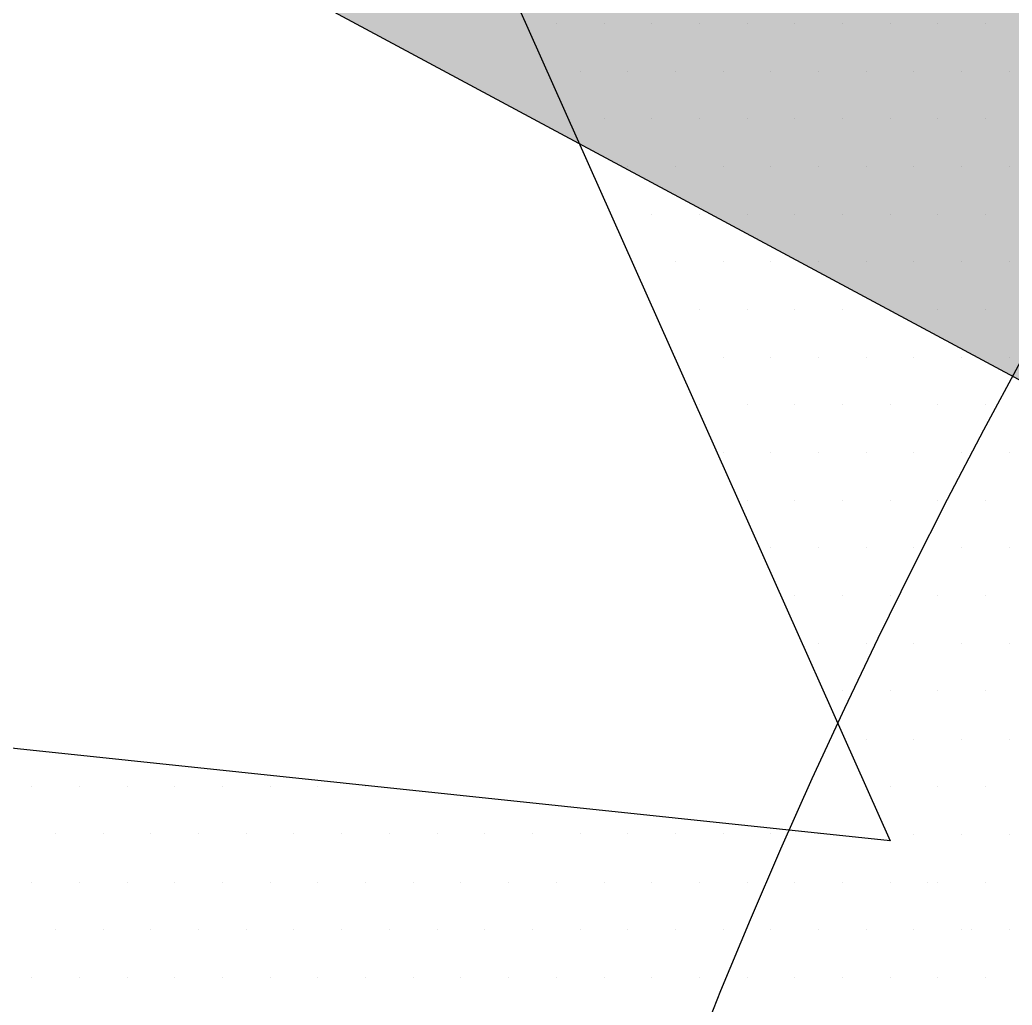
# Model space of a CAD drawing. Header units: metres. Extents: x 9606 to 9900, y 4805 to 4952.
# Drawn here: x 9862.6355 to 9863.0173, y 4853.1892 to 4853.5683 of the extents above; entities that cross this region are included whole.
import ezdxf

# ---------------------------------------------------------------- set-up
doc = ezdxf.new("R2010")
doc.units = ezdxf.units.M
doc.header["$LTSCALE"] = 2
doc.linetypes.add('CACHEX2', pattern=[0.75, 0.5, -0.25])
for name, color, linetype in [('CARTOUCHE', 7, 'Continuous'), ('LOGO', 4, 'Continuous'), ('rosace', 7, 'Continuous')]:
    doc.layers.add(name, color=color, linetype=linetype)

# ---------------------------------------------------------------- blocks, each defined once
blk = doc.blocks.new('A$C715108E3')
at = {"layer": 'LOGO', "color": 131}
for p, q in [((-19.5277, -8.2855), (-19.5277, -8.2855)), ((-19.469, -8.2855), (-19.469, -8.2855)), ((-19.377, -8.2855), (-19.377, -8.2855)), ((-19.2852, -8.2855), (-19.2852, -8.2855)), ((-19.1941, -8.2855), (-19.1941, -8.2855)), ((-19.1019, -8.2855), (-19.1019, -8.2855)), ((-19.0101, -8.2855), (-19.0101, -8.2855)), ((-18.9188, -8.2855), (-18.9188, -8.2855)), ((-18.8268, -8.2855), (-18.8268, -8.2855)), ((-18.7349, -8.2855), (-18.7349, -8.2855)), ((-18.6431, -8.2855), (-18.6431, -8.2855)), ((-19.487, -8.3777), (-19.487, -8.3777)), ((-19.4228, -8.3777), (-19.4228, -8.3777)), ((-19.3313, -8.3777), (-19.3313, -8.3777)), ((-19.2395, -8.3777), (-19.2395, -8.3777)), ((-19.1476, -8.3777), (-19.1476, -8.3777)), ((-19.0562, -8.3777), (-19.0562, -8.3777)), ((-18.9643, -8.3777), (-18.9643, -8.3777)), ((-18.8723, -8.3777), (-18.8723, -8.3777)), ((-18.7812, -8.3777), (-18.7812, -8.3777)), ((-18.689, -8.3777), (-18.689, -8.3777)), ((-18.5974, -8.3777), (-18.5974, -8.3777)), ((-19.4464, -8.4692), (-19.4464, -8.4692)), ((-19.377, -8.4692), (-19.377, -8.4692)), ((-19.2852, -8.4692), (-19.2852, -8.4692)), ((-19.1941, -8.4692), (-19.1941, -8.4692)), ((-19.1019, -8.4692), (-19.1019, -8.4692)), ((-19.0101, -8.4692), (-19.0101, -8.4692)), ((-18.9188, -8.4692), (-18.9188, -8.4692)), ((-18.8268, -8.4692), (-18.8268, -8.4692)), ((-18.7349, -8.4692), (-18.7349, -8.4692)), ((-18.6431, -8.4692), (-18.6431, -8.4692)), ((-19.4055, -8.5607), (-19.4055, -8.5607)), ((-19.3313, -8.5607), (-19.3313, -8.5607)), ((-19.2395, -8.5607), (-19.2395, -8.5607)), ((-19.1476, -8.5607), (-19.1476, -8.5607)), ((-19.0562, -8.5607), (-19.0562, -8.5607)), ((-18.9643, -8.5607), (-18.9643, -8.5607)), ((-18.8723, -8.5607), (-18.8723, -8.5607)), ((-18.7812, -8.5607), (-18.7812, -8.5607)), ((-18.689, -8.5607), (-18.689, -8.5607)), ((-18.5974, -8.5607), (-18.5974, -8.5607)), ((-19.3639, -8.6529), (-19.3639, -8.6529)), ((-19.2852, -8.6529), (-19.2852, -8.6529)), ((-19.1941, -8.6529), (-19.1941, -8.6529)), ((-19.1019, -8.6529), (-19.1019, -8.6529)), ((-19.0101, -8.6529), (-19.0101, -8.6529)), ((-18.9188, -8.6529), (-18.9188, -8.6529)), ((-18.8268, -8.6529), (-18.8268, -8.6529)), ((-18.7349, -8.6529), (-18.7349, -8.6529)), ((-18.6431, -8.6529), (-18.6431, -8.6529)), ((-19.3231, -8.7445), (-19.3231, -8.7445)), ((-19.2395, -8.7445), (-19.2395, -8.7445)), ((-19.1476, -8.7445), (-19.1476, -8.7445)), ((-19.0562, -8.7445), (-19.0562, -8.7445)), ((-18.9643, -8.7445), (-18.9643, -8.7445)), ((-18.8723, -8.7445), (-18.8723, -8.7445)), ((-18.7812, -8.7445), (-18.7812, -8.7445)), ((-18.689, -8.7445), (-18.689, -8.7445)), ((-18.5974, -8.7445), (-18.5974, -8.7445)), ((-19.2826, -8.8356), (-19.2826, -8.8356)), ((-19.1941, -8.8356), (-19.1941, -8.8356)), ((-19.1019, -8.8356), (-19.1019, -8.8356)), ((-19.0101, -8.8356), (-19.0101, -8.8356)), ((-18.9188, -8.8356), (-18.9188, -8.8356)), ((-18.8268, -8.8356), (-18.8268, -8.8356)), ((-18.7349, -8.8356), (-18.7349, -8.8356)), ((-18.6431, -8.8356), (-18.6431, -8.8356)), ((-19.2417, -8.9282), (-19.2417, -8.9282)), ((-19.2395, -8.9282), (-19.2395, -8.9282)), ((-19.1476, -8.9282), (-19.1476, -8.9282)), ((-19.0562, -8.9282), (-19.0562, -8.9282)), ((-18.9643, -8.9282), (-18.9643, -8.9282)), ((-18.8723, -8.9282), (-18.8723, -8.9282)), ((-18.7812, -8.9282), (-18.7812, -8.9282)), ((-18.689, -8.9282), (-18.689, -8.9282)), ((-18.5974, -8.9282), (-18.5974, -8.9282)), ((-19.2009, -9.0196), (-19.2009, -9.0196)), ((-19.1941, -9.0196), (-19.1941, -9.0196)), ((-19.1019, -9.0196), (-19.1019, -9.0196)), ((-19.0101, -9.0196), (-19.0101, -9.0196)), ((-18.9188, -9.0196), (-18.9188, -9.0196)), ((-18.8268, -9.0196), (-18.8268, -9.0196)), ((-18.7349, -9.0196), (-18.7349, -9.0196)), ((-18.6431, -9.0196), (-18.6431, -9.0196)), ((-19.1596, -9.1109), (-19.1596, -9.1109)), ((-19.1476, -9.1109), (-19.1476, -9.1109)), ((-19.0562, -9.1109), (-19.0562, -9.1109)), ((-18.9643, -9.1109), (-18.9643, -9.1109)), ((-18.8723, -9.1109), (-18.8723, -9.1109)), ((-18.7812, -9.1109), (-18.7812, -9.1109)), ((-18.689, -9.1109), (-18.689, -9.1109)), ((-18.5974, -9.1109), (-18.5974, -9.1109)), ((-19.1188, -9.2033), (-19.1188, -9.2033)), ((-19.1019, -9.2033), (-19.1019, -9.2033)), ((-19.0101, -9.2033), (-19.0101, -9.2033)), ((-18.9188, -9.2033), (-18.9188, -9.2033)), ((-18.8268, -9.2033), (-18.8268, -9.2033)), ((-18.7349, -9.2033), (-18.7349, -9.2033)), ((-18.6431, -9.2033), (-18.6431, -9.2033)), ((-19.0781, -9.2946), (-19.0781, -9.2946)), ((-19.0562, -9.2946), (-19.0562, -9.2946)), ((-18.9643, -9.2946), (-18.9643, -9.2946)), ((-18.8723, -9.2946), (-18.8723, -9.2946)), ((-18.7812, -9.2946), (-18.7812, -9.2946)), ((-18.689, -9.2946), (-18.689, -9.2946)), ((-18.5974, -9.2946), (-18.5974, -9.2946)), ((-19.0374, -9.387), (-19.0374, -9.387)), ((-19.0101, -9.387), (-19.0101, -9.387)), ((-18.9188, -9.387), (-18.9188, -9.387)), ((-18.8268, -9.387), (-18.8268, -9.387)), ((-18.7349, -9.387), (-18.7349, -9.387)), ((-18.6431, -9.387), (-18.6431, -9.387)), ((-18.9966, -9.4786), (-18.9966, -9.4786)), ((-18.9643, -9.4786), (-18.9643, -9.4786)), ((-18.8723, -9.4786), (-18.8723, -9.4786)), ((-18.7812, -9.4786), (-18.7812, -9.4786)), ((-18.689, -9.4786), (-18.689, -9.4786)), ((-18.5974, -9.4786), (-18.5974, -9.4786)), ((-18.9553, -9.5697), (-18.9553, -9.5697)), ((-18.9188, -9.5697), (-18.9188, -9.5697)), ((-18.8268, -9.5697), (-18.8268, -9.5697)), ((-18.7349, -9.5697), (-18.7349, -9.5697)), ((-18.6431, -9.5697), (-18.6431, -9.5697)), ((-18.9145, -9.6623), (-18.9145, -9.6623)), ((-18.8723, -9.6623), (-18.8723, -9.6623)), ((-18.7812, -9.6623), (-18.7812, -9.6623)), ((-18.689, -9.6623), (-18.689, -9.6623)), ((-18.5974, -9.6623), (-18.5974, -9.6623)), ((-20.4779, -9.7535), (-20.4779, -9.7535)), ((-20.3864, -9.7535), (-20.3864, -9.7535)), ((-20.2946, -9.7535), (-20.2946, -9.7535)), ((-20.2026, -9.7535), (-20.2026, -9.7535)), ((-20.1113, -9.7535), (-20.1113, -9.7535)), ((-20.0195, -9.7535), (-20.0195, -9.7535)), ((-19.9275, -9.7535), (-19.9275, -9.7535)), ((-19.8354, -9.7535), (-19.8354, -9.7535)), ((-18.8736, -9.7535), (-18.8736, -9.7535)), ((-18.8268, -9.7535), (-18.8268, -9.7535)), ((-18.7349, -9.7535), (-18.7349, -9.7535)), ((-18.6431, -9.7535), (-18.6431, -9.7535)), ((-20.4322, -9.8448), (-20.4322, -9.8448)), ((-20.3403, -9.8448), (-20.3403, -9.8448)), ((-20.2487, -9.8448), (-20.2487, -9.8448)), ((-20.157, -9.8448), (-20.157, -9.8448)), ((-20.065, -9.8448), (-20.065, -9.8448)), ((-19.9737, -9.8448), (-19.9737, -9.8448)), ((-19.8817, -9.8448), (-19.8817, -9.8448)), ((-19.7897, -9.8448), (-19.7897, -9.8448)), ((-19.6979, -9.8448), (-19.6979, -9.8448)), ((-19.6068, -9.8448), (-19.6068, -9.8448)), ((-19.5146, -9.8448), (-19.5146, -9.8448)), ((-19.4228, -9.8448), (-19.4228, -9.8448)), ((-19.3317, -9.8448), (-19.3317, -9.8448)), ((-19.2397, -9.8448), (-19.2397, -9.8448)), ((-19.1476, -9.8448), (-19.1476, -9.8448)), ((-19.0564, -9.8448), (-19.0564, -9.8448)), ((-18.9643, -9.8448), (-18.9643, -9.8448)), ((-18.8328, -9.8452), (-18.8328, -9.8452)), ((-18.7812, -9.8452), (-18.7812, -9.8452)), ((-18.689, -9.8452), (-18.689, -9.8452)), ((-18.5974, -9.8452), (-18.5974, -9.8452)), ((-20.4779, -9.9374), (-20.4779, -9.9374)), ((-20.3864, -9.9374), (-20.3864, -9.9374)), ((-20.2946, -9.9374), (-20.2946, -9.9374)), ((-20.2026, -9.9374), (-20.2026, -9.9374)), ((-20.1113, -9.9374), (-20.1113, -9.9374)), ((-20.0195, -9.9374), (-20.0195, -9.9374)), ((-19.9275, -9.9374), (-19.9275, -9.9374)), ((-19.8354, -9.9374), (-19.8354, -9.9374)), ((-19.7444, -9.9374), (-19.7444, -9.9374)), ((-19.6525, -9.9374), (-19.6525, -9.9374)), ((-19.5605, -9.9374), (-19.5605, -9.9374)), ((-19.4689, -9.9374), (-19.4689, -9.9374)), ((-19.377, -9.9374), (-19.377, -9.9374)), ((-19.2852, -9.9374), (-19.2852, -9.9374)), ((-19.1939, -9.9374), (-19.1939, -9.9374)), ((-19.1019, -9.9374), (-19.1019, -9.9374)), ((-19.0099, -9.9374), (-19.0099, -9.9374)), ((-18.9186, -9.9374), (-18.9186, -9.9374)), ((-18.8268, -9.9374), (-18.8268, -9.9374)), ((-18.7544, -9.9374), (-18.7544, -9.9374)), ((-18.7349, -9.9374), (-18.7349, -9.9374)), ((-18.6431, -9.9374), (-18.6431, -9.9374)), ((-20.4322, -10.0289), (-20.4322, -10.0289)), ((-20.3403, -10.0289), (-20.3403, -10.0289)), ((-20.2487, -10.0289), (-20.2487, -10.0289)), ((-20.157, -10.0289), (-20.157, -10.0289)), ((-20.065, -10.0289), (-20.065, -10.0289)), ((-19.9737, -10.0289), (-19.9737, -10.0289)), ((-19.8817, -10.0289), (-19.8817, -10.0289)), ((-19.7897, -10.0289), (-19.7897, -10.0289)), ((-19.6979, -10.0289), (-19.6979, -10.0289)), ((-19.6068, -10.0289), (-19.6068, -10.0289)), ((-19.5146, -10.0289), (-19.5146, -10.0289)), ((-19.4228, -10.0289), (-19.4228, -10.0289)), ((-19.3317, -10.0289), (-19.3317, -10.0289)), ((-19.2397, -10.0289), (-19.2397, -10.0289)), ((-19.1476, -10.0289), (-19.1476, -10.0289)), ((-19.0564, -10.0289), (-19.0564, -10.0289)), ((-18.9643, -10.0289), (-18.9643, -10.0289)), ((-18.8725, -10.0289), (-18.8725, -10.0289)), ((-18.7811, -10.0289), (-18.7811, -10.0289)), ((-18.689, -10.0289), (-18.689, -10.0289)), ((-18.6707, -10.0289), (-18.6707, -10.0289)), ((-18.5974, -10.0289), (-18.5974, -10.0289)), ((-20.4779, -10.1201), (-20.4779, -10.1201)), ((-20.3864, -10.1201), (-20.3864, -10.1201)), ((-20.2946, -10.1201), (-20.2946, -10.1201)), ((-20.2026, -10.1201), (-20.2026, -10.1201)), ((-20.1113, -10.1201), (-20.1113, -10.1201)), ((-20.0195, -10.1201), (-20.0195, -10.1201)), ((-19.9275, -10.1201), (-19.9275, -10.1201)), ((-19.8354, -10.1201), (-19.8354, -10.1201)), ((-19.7444, -10.1201), (-19.7444, -10.1201)), ((-19.6525, -10.1201), (-19.6525, -10.1201)), ((-19.5605, -10.1201), (-19.5605, -10.1201)), ((-19.4689, -10.1201), (-19.4689, -10.1201)), ((-19.377, -10.1201), (-19.377, -10.1201)), ((-19.2852, -10.1201), (-19.2852, -10.1201)), ((-19.1939, -10.1201), (-19.1939, -10.1201)), ((-19.1019, -10.1201), (-19.1019, -10.1201)), ((-19.0099, -10.1201), (-19.0099, -10.1201)), ((-18.9186, -10.1201), (-18.9186, -10.1201)), ((-18.8268, -10.1201), (-18.8268, -10.1201)), ((-18.7349, -10.1201), (-18.7349, -10.1201)), ((-18.6429, -10.1201), (-18.6429, -10.1201))]:
    blk.add_line(p, q, dxfattribs=at)
blk.add_lwpolyline([(-13.4372, -9.6448), (-17.1584, -8.2441), (-18.0286, -7.9298), (-18.0526, -7.5674), (-19.5918, -4.1428), (-19.9715, -4.6917), (-20.3358, -5.3705), (-20.5244, -6.0493), (-18.8268, -9.8581), (-21.759, -9.5491), (-21.8471, -10.1027), (-21.9097, -10.8565), (-21.9352, -11.1957), (-19.0429, -11.5482), (-21.5982, -15.1374)], dxfattribs=at)
blk = doc.blocks.new('A$C581E6685')
at = {"layer": 'rosace'}
blk.add_hatch(color=32, dxfattribs=at).paths.add_polyline_path([(-39.8519, 24.2064), (-42.1559, 23.0023), (-56.2481, 30.5655)])
at = {"layer": 'rosace', "color": 32}
blk.add_lwpolyline([(-39.8519, 24.2064), (-42.1559, 23.0023), (-56.2481, 30.5655)], close=True, dxfattribs=at)
at = {"layer": 'rosace', "color": 32, "linetype": 'CACHEX2', "ltscale": 1.5}
blk.add_ellipse((-38.0538, 23.8138), major_axis=(-19.0311, -3.534), ratio=0.590567, dxfattribs=at)
at = {"layer": 'rosace', "color": 32}
blk.add_ellipse((-37.6144, 23.8499), major_axis=(-13.5768, -4.2839), ratio=0.791971, dxfattribs=at)
at = {"layer": 'CARTOUCHE'}
blk.add_blockref('A$C715108E3', (-31.6739, 36.3189), dxfattribs=at)

msp = doc.modelspace()

# ---------------------------------------------------------------- block references
at = {"layer": 'CARTOUCHE', "xscale": 0.2, "yscale": 0.2, "zscale": 0.2}
msp.add_blockref('A$C581E6685', (9873.0705, 4847.96026), dxfattribs=at)

doc.saveas('drawing.dxf')
